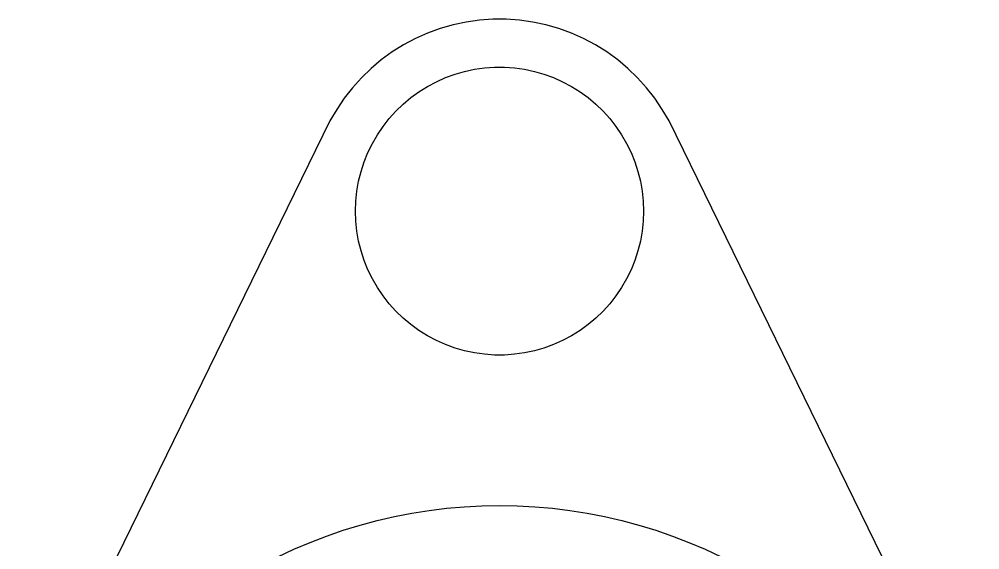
# Model space of a CAD drawing. Header units: metres. Extents: x -85 to 85, y -85 to 155.
# Drawn here: x -75.1 to 75.1, y 72.1 to 155 of the extents above; entities that cross this region are included whole.
import ezdxf

# ---------------------------------------------------------------- set-up
doc = ezdxf.new("R2010")
doc.units = ezdxf.units.M

msp = doc.modelspace()

# ---------------------------------------------------------------- linework, layer by layer
for p, q in [((-3.13585, 154.836), (-5.20944, 154.544)), ((-1.04698, 154.982), (-3.13585, 154.836)), ((1.04698, 154.982), (-1.04698, 154.982)), ((3.13585, 154.836), (1.04698, 154.982)), ((5.20944, 154.544), (3.13585, 154.836)), ((-9.27051, 153.532), (-11.2382, 152.816)), ((-7.25766, 154.109), (-9.27051, 153.532)), ((-5.20944, 154.544), (-7.25766, 154.109)), ((7.25766, 154.109), (5.20944, 154.544)), ((9.27051, 153.532), (7.25766, 154.109)), ((11.2382, 152.816), (9.27051, 153.532)), ((-13.1511, 151.964), (-15, 150.981)), ((-11.2382, 152.816), (-13.1511, 151.964)), ((13.1511, 151.964), (11.2382, 152.816)), ((15, 150.981), (13.1511, 151.964)), ((-15, 150.981), (-16.7758, 149.871)), ((16.7758, 149.871), (15, 150.981)), ((-18.4698, 148.64), (-20.0739, 147.294)), ((-16.7758, 149.871), (-18.4698, 148.64)), ((18.4698, 148.64), (16.7758, 149.871)), ((20.0739, 147.294), (18.4698, 148.64)), ((-20.0739, 147.294), (-21.5802, 145.84)), ((-5.44324, 146.832), (-3.90708, 147.158)), ((-3.90708, 147.158), (-2.35189, 147.377)), ((-2.35189, 147.377), (-0.78524, 147.486)), ((-0.78524, 147.486), (0.78524, 147.486)), ((0.78524, 147.486), (2.35189, 147.377)), ((2.35189, 147.377), (3.90708, 147.158)), ((3.90708, 147.158), (5.44324, 146.832)), ((21.5802, 145.84), (20.0739, 147.294)), ((-21.5802, 145.84), (-22.9813, 144.284)), ((-9.86335, 145.223), (-8.42865, 145.862)), ((-8.42865, 145.862), (-6.95288, 146.399)), ((-6.95288, 146.399), (-5.44324, 146.832)), ((5.44324, 146.832), (6.95288, 146.399)), ((6.95288, 146.399), (8.42865, 145.862)), ((8.42865, 145.862), (9.86335, 145.223)), ((22.9813, 144.284), (21.5802, 145.84)), ((-22.9813, 144.284), (-24.2705, 142.634)), ((-12.5818, 143.653), (-11.25, 144.486)), ((-11.25, 144.486), (-9.86335, 145.223)), ((9.86335, 145.223), (11.25, 144.486)), ((11.25, 144.486), (12.5818, 143.653)), ((24.2705, 142.634), (22.9813, 144.284)), ((-24.2705, 142.634), (-25.4414, 140.898)), ((-15.0554, 141.721), (-13.8524, 142.73)), ((-13.8524, 142.73), (-12.5818, 143.653)), ((12.5818, 143.653), (13.8524, 142.73)), ((13.8524, 142.73), (15.0554, 141.721)), ((25.4414, 140.898), (24.2705, 142.634)), ((-16.1851, 140.63), (-15.0554, 141.721)), ((15.0554, 141.721), (16.1851, 140.63)), ((-25.4414, 140.898), (-26.4884, 139.084)), ((-17.236, 139.463), (-16.1851, 140.63)), ((16.1851, 140.63), (17.236, 139.463)), ((26.4884, 139.084), (25.4414, 140.898)), ((-26.4884, 139.084), (-75.0505, 39.9051)), ((-19.0811, 136.923), (-18.2029, 138.225)), ((-18.2029, 138.225), (-17.236, 139.463)), ((17.236, 139.463), (18.2029, 138.225)), ((18.2029, 138.225), (19.0811, 136.923)), ((75.0505, 39.9051), (26.4884, 139.084)), ((-19.8663, 135.563), (-19.0811, 136.923)), ((19.0811, 136.923), (19.8663, 135.563)), ((-20.5548, 134.152), (-19.8663, 135.563)), ((19.8663, 135.563), (20.5548, 134.152)), ((-21.1431, 132.695), (-20.5548, 134.152)), ((20.5548, 134.152), (21.1431, 132.695)), ((-21.6284, 131.202), (-21.1431, 132.695)), ((21.1431, 132.695), (21.6284, 131.202)), ((-22.0083, 129.678), (-21.6284, 131.202)), ((21.6284, 131.202), (22.0083, 129.678)), ((-22.281, 128.131), (-22.0083, 129.678)), ((22.0083, 129.678), (22.281, 128.131)), ((-22.4452, 126.57), (-22.281, 128.131)), ((22.281, 128.131), (22.4452, 126.57)), ((-22.5, 125), (-22.4452, 126.57)), ((22.4452, 126.57), (22.5, 125)), ((-22.4452, 123.43), (-22.5, 125)), ((22.5, 125), (22.4452, 123.43)), ((-22.281, 121.869), (-22.4452, 123.43)), ((22.4452, 123.43), (22.281, 121.869)), ((-22.0083, 120.322), (-22.281, 121.869)), ((22.281, 121.869), (22.0083, 120.322)), ((-21.6284, 118.798), (-22.0083, 120.322)), ((22.0083, 120.322), (21.6284, 118.798)), ((-21.1431, 117.305), (-21.6284, 118.798)), ((21.6284, 118.798), (21.1431, 117.305)), ((-20.5548, 115.848), (-21.1431, 117.305)), ((21.1431, 117.305), (20.5548, 115.848)), ((-19.8663, 114.437), (-20.5548, 115.848)), ((20.5548, 115.848), (19.8663, 114.437)), ((-19.0811, 113.077), (-19.8663, 114.437)), ((19.8663, 114.437), (19.0811, 113.077)), ((-18.2029, 111.775), (-19.0811, 113.077)), ((19.0811, 113.077), (18.2029, 111.775)), ((-17.236, 110.537), (-18.2029, 111.775)), ((18.2029, 111.775), (17.236, 110.537)), ((-16.1851, 109.37), (-17.236, 110.537)), ((17.236, 110.537), (16.1851, 109.37)), ((-15.0554, 108.279), (-16.1851, 109.37)), ((-13.8524, 107.27), (-15.0554, 108.279)), ((15.0554, 108.279), (13.8524, 107.27)), ((16.1851, 109.37), (15.0554, 108.279)), ((-12.5818, 106.347), (-13.8524, 107.27)), ((13.8524, 107.27), (12.5818, 106.347)), ((-11.25, 105.514), (-12.5818, 106.347)), ((-9.86335, 104.777), (-11.25, 105.514)), ((11.25, 105.514), (9.86335, 104.777)), ((12.5818, 106.347), (11.25, 105.514)), ((-8.42865, 104.138), (-9.86335, 104.777)), ((-6.95288, 103.601), (-8.42865, 104.138)), ((-5.44324, 103.168), (-6.95288, 103.601)), ((6.95288, 103.601), (5.44324, 103.168)), ((8.42865, 104.138), (6.95288, 103.601)), ((9.86335, 104.777), (8.42865, 104.138)), ((-3.90708, 102.842), (-5.44324, 103.168)), ((-2.35189, 102.623), (-3.90708, 102.842)), ((-0.78524, 102.514), (-2.35189, 102.623)), ((0.78524, 102.514), (-0.78524, 102.514)), ((2.35189, 102.623), (0.78524, 102.514)), ((3.90708, 102.842), (2.35189, 102.623)), ((5.44324, 103.168), (3.90708, 102.842)), ((-13.7182, 77.7998), (-10.9947, 78.2312)), ((-10.9947, 78.2312), (-8.25775, 78.5672)), ((-8.25775, 78.5672), (-5.51076, 78.8076)), ((-5.51076, 78.8076), (-2.75706, 78.9519)), ((-2.75706, 78.9519), (0, 79)), ((0, 79), (2.75706, 78.9519)), ((2.75706, 78.9519), (5.51076, 78.8076)), ((5.51076, 78.8076), (8.25775, 78.5672)), ((8.25775, 78.5672), (10.9947, 78.2312)), ((10.9947, 78.2312), (13.7182, 77.7998)), ((-21.7754, 75.9397), (-19.1118, 76.6534)), ((-19.1118, 76.6534), (-16.425, 77.2737)), ((-16.425, 77.2737), (-13.7182, 77.7998)), ((13.7182, 77.7998), (16.425, 77.2737)), ((16.425, 77.2737), (19.1118, 76.6534)), ((19.1118, 76.6534), (21.7754, 75.9397)), ((-27.0196, 74.2357), (-24.4123, 75.1335)), ((-24.4123, 75.1335), (-21.7754, 75.9397)), ((21.7754, 75.9397), (24.4123, 75.1335)), ((24.4123, 75.1335), (27.0196, 74.2357)), ((-29.5939, 73.2475), (-27.0196, 74.2357)), ((27.0196, 74.2357), (29.5939, 73.2475)), ((-34.6313, 71.0047), (-32.1322, 72.1701)), ((-32.1322, 72.1701), (-29.5939, 73.2475)), ((29.5939, 73.2475), (32.1322, 72.1701)), ((32.1322, 72.1701), (34.6313, 71.0047))]:
    msp.add_line(p, q)

doc.saveas('drawing.dxf')
